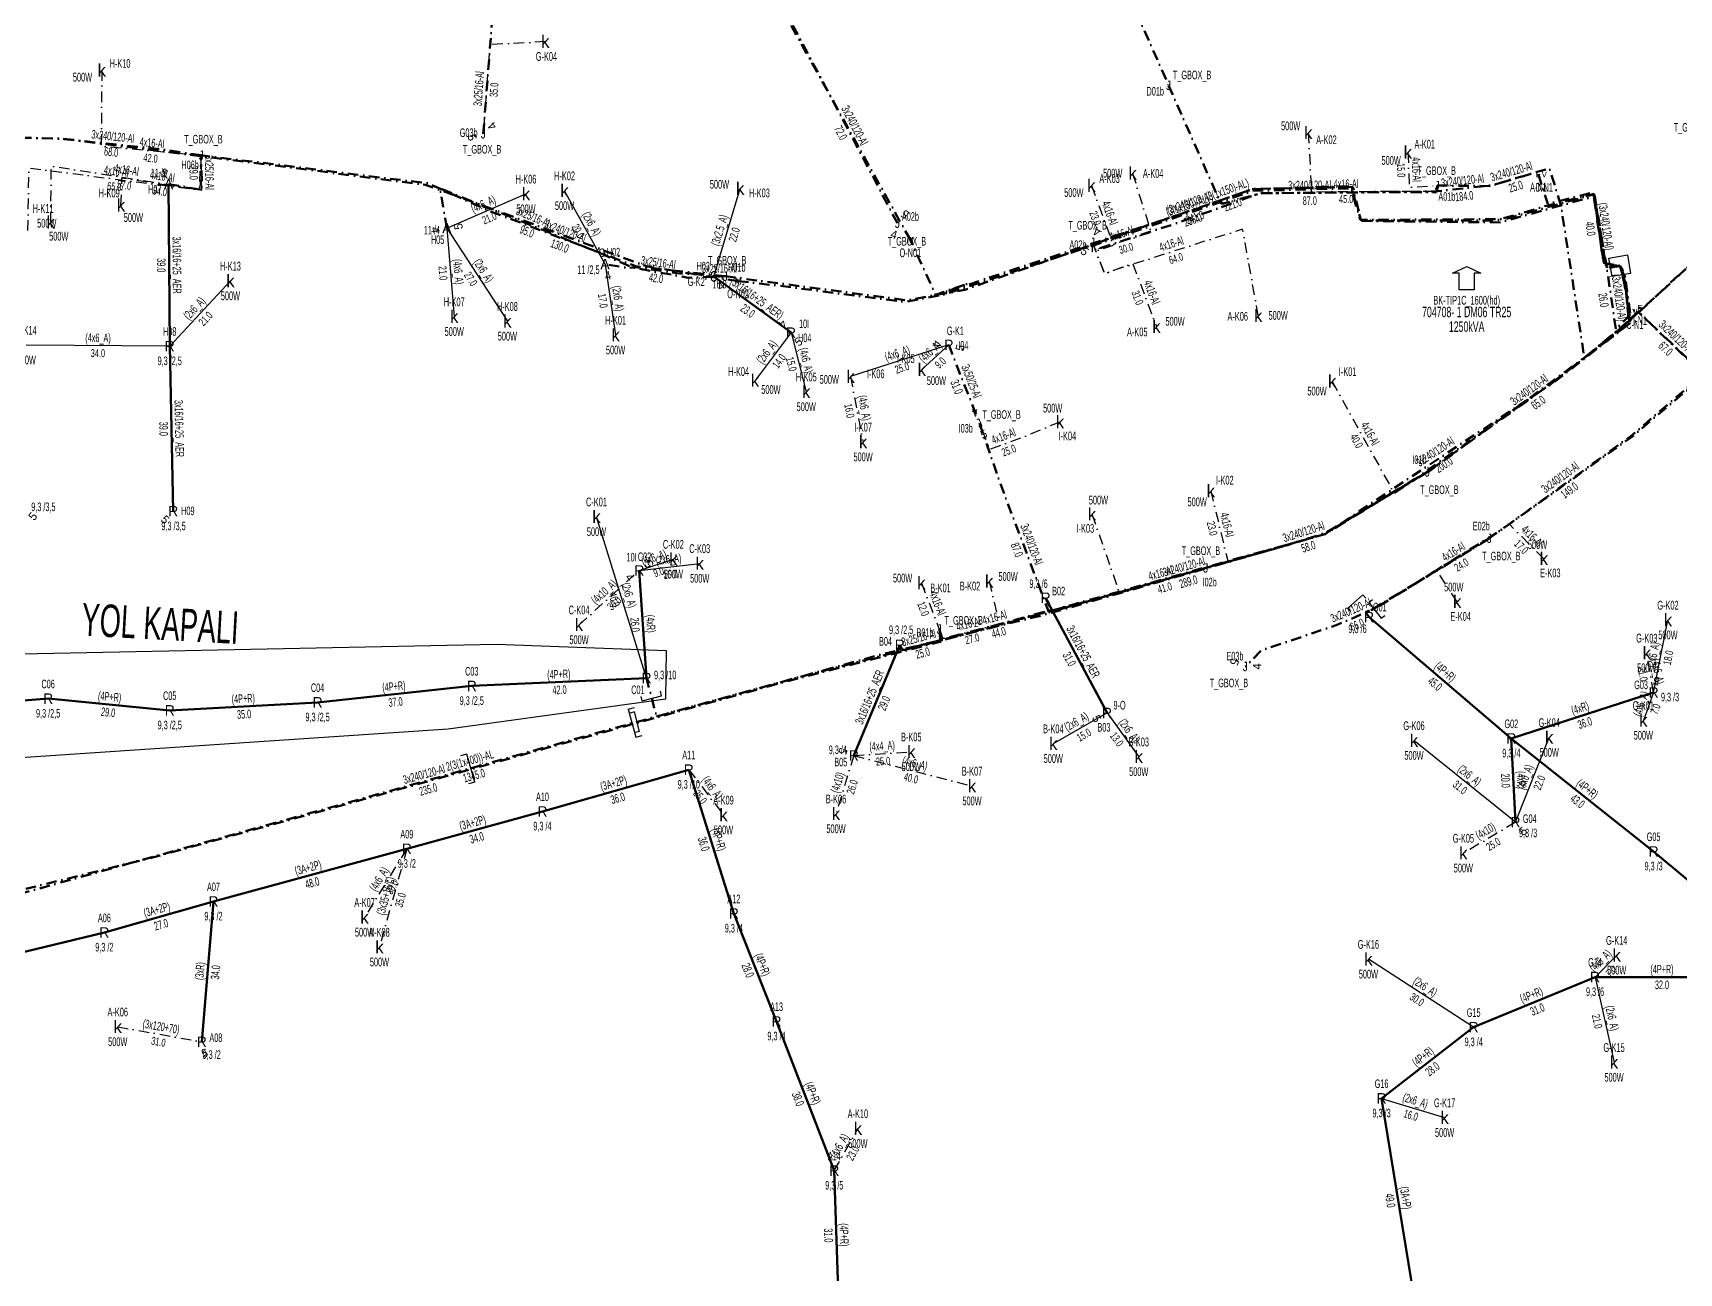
# Model space of a CAD drawing. Header units: millimetres. Extents: x 563565 to 566167, y 4094172 to 4096697.
# Drawn here: x 564904.7 to 565298.1, y 4095057.3 to 4095353.6 of the extents above; entities that cross this region are included whole.
import ezdxf
from ezdxf.enums import TextEntityAlignment as Align

# ---------------------------------------------------------------- set-up
doc = ezdxf.new("R2010")
doc.units = ezdxf.units.MM
doc.linetypes.add('DASHDOT', pattern=[5, 2.5, -1.25, 0, -1.25])
for name, color, linetype, lineweight in [('DIREK_AG_MEVCUT', 120, 'Continuous', 25), ('DIREK_BOX_YENI', 5, 'Continuous', 25), ('DIREK_OG_MEVCUT', 16, 'Continuous', 25), ('HAT_ABONE_HAVAI_MEVCUT', 56, 'Continuous', 30), ('HAT_ABONE_YERALTI_MEVCUT', 56, 'DASHDOT', 30), ('HAT_ABONE_YERALTI_YENI', 30, 'DASHDOT', 30), ('HAT_AG_HAVAI_MEVCUT', 126, 'Continuous', 50), ('HAT_AG_HAVAI_YENI', 3, 'Continuous', 50), ('HAT_AG_YERALTI_YENI', 3, 'DASHDOT', 50), ('HAT_BOX_YERALTI_MEVCUT', 192, 'DASHDOT', 50), ('HAT_BOX_YERALTI_YENI', 5, 'DASHDOT', 50), ('HAT_OG_YERALTI_MEVCUT', 48, 'DASHDOT', 70), ('HAT_OG_YERALTI_YENI', 1, 'DASHDOT', 70), ('KOFRE_ABONE_MEVCUT', 6, 'Continuous', 25), ('KULLANICI', 1, 'Continuous', 25), ('NODE_AG_YENI', 5, 'Continuous', 25), ('NODE_AYD_YENI', 5, 'Continuous', 25), ('NODE_OG_YENI', 5, 'Continuous', 25), ('TRAFO_MEVCUT', 5, 'Continuous', 30)]:
    doc.layers.add(name, color=color, linetype=linetype, lineweight=lineweight)
for name, color, linetype in [('GER_DUS_NOD_ISIM', 5, 'Continuous'), ('NIA_AG', 5, 'Continuous'), ('NIA_OG', 6, 'Continuous')]:
    doc.layers.add(name, color=color, linetype=linetype)
doc.styles.add('Direk', font='B_CAD')
doc.styles.get("Standard").update_dxf_attribs({"font": 'Arial'})

# ---------------------------------------------------------------- blocks, each defined once
blk = doc.blocks.new('AG_NIA', base_point=(-64.4296, 129.8924))
at = {"layer": 'NIA_AG'}
for p, q in [((-64.429604, 132.292432), (-65.529604, 132.292432)), ((-64.429604, 127.492432), (-64.429604, 132.292432)), ((-64.429604, 127.492432), (-65.529604, 127.492432))]:
    blk.add_line(p, q, dxfattribs=at)
blk = doc.blocks.new('OG_NIA', base_point=(-43.6726, 128.9236))
at = {"layer": 'NIA_OG'}
for p, q in [((-43.672618, 132.403582), (-45.232618, 132.403582)), ((-43.672618, 125.443582), (-43.672618, 132.403582)), ((-43.672618, 125.443582), (-45.232618, 125.443582))]:
    blk.add_line(p, q, dxfattribs=at)
blk = doc.blocks.new('MEV_BINA_KARE')
at = {"layer": 'TRAFO_MEVCUT', "linetype": 'Continuous'}
for p, q in [((-2.25, -2.25), (-2.25, 2.25)), ((-2.25, 2.25), (2.25, 2.25)), ((0, 1.8), (0, 2.7)), ((2.25, 2.25), (2.25, -2.25)), ((2.25, -2.25), (-2.25, -2.25))]:
    blk.add_line(p, q, dxfattribs=at)
blk = doc.blocks.new('MEV_BETKOSK')
at = {"layer": 'TRAFO_MEVCUT', "linetype": 'Continuous'}
for p, q in [((-3.4, 2), (0, 3.6)), ((-1.8, 2), (-3.4, 2)), ((-1.8, -2), (-1.8, 2)), ((0, 3.6), (3.4, 2)), ((3.4, 2), (1.8, 2)), ((1.8, 2), (1.8, -2)), ((1.8, -2), (-1.8, -2))]:
    blk.add_line(p, q, dxfattribs=at)

msp = doc.modelspace()

# ---------------------------------------------------------------- linework, layer by layer
at = {"layer": 'HAT_ABONE_HAVAI_MEVCUT'}
for p, q in [((565003.62, 4095306.92), (565022.54, 4095315.11)), ((565041.44, 4095298.35), (565031.76, 4095315.88)), ((565067.403, 4095295.426), (565073.74, 4095316.39)), ((565003.62, 4095306.92), (565018.1, 4095284.68)), ((565003.62, 4095306.92), (565005.4, 4095285.79)), ((565041.44, 4095298.35), (565043.96, 4095281.38)), ((564937.41, 4095278.74), (564951.92, 4095294.32)), ((565085.88, 4095281.97), (565077.28, 4095270.53)), ((565085.88, 4095281.97), (565089.52, 4095267.83)), ((564937.41, 4095278.74), (564903.13, 4095278.99)), ((565123.56, 4095279.06), (565100.11, 4095271.47)), ((565123.56, 4095279.06), (565117.12, 4095273.14)), ((565051.36, 4095199.44), (565039.39, 4095237.96)), ((565049.62, 4095225.15), (565057.76, 4095227.83)), ((565049.62, 4095225.15), (565064.06, 4095226.82)), ((565292, 4095196), (565295.43, 4095213.29)), ((565292, 4095196), (565289.55, 4095189.31)), ((565161.39, 4095191.09), (565148.55, 4095183.75)), ((565161.39, 4095191.09), (565168.97, 4095180.62)), ((565259, 4095165), (565234.74, 4095184.5)), ((565259, 4095165), (565267.05, 4095185.23)), ((565249, 4095116), (565223.85, 4095132.25)), ((565278, 4095128), (565283.18, 4095133.2)), ((565278, 4095128), (565282.55, 4095107.59)), ((565227, 4095099), (565242.06, 4095094.39))]:
    msp.add_line(p, q, dxfattribs=at)
at = {"layer": 'HAT_ABONE_YERALTI_MEVCUT', "flags": 128}
for points in [[(565100.11, 4095271.47), (565103.1, 4095255.83)], [(565035.22, 4095212.15), (565049.62, 4095225.15)], [(565292, 4095196), (565290.37, 4095205.43)], [(565100.89, 4095180.92), (565096.63, 4095166.98)], [(565100.89, 4095180.92), (565114.61, 4095181.81)], [(565100.89, 4095180.92), (565129.13, 4095173.63)], [(565061.44, 4095177.54), (565069.74, 4095166.7)], [(565259, 4095165), (565246.54, 4095157.59)], [(564994.07, 4095158.63), (564983.97, 4095142.26)], [(564994.07, 4095158.63), (564987.53, 4095135.14)], [(564924.99, 4095116.09), (564945.08, 4095112.52)], [(565096.22, 4095081.74), (565101.86, 4095091.78)]]:
    msp.add_lwpolyline(points, dxfattribs=at)
at = {"layer": 'HAT_ABONE_YERALTI_YENI', "flags": 128}
for points in [[(565027.17, 4095351.52), (565013.881802, 4095350.780865), (565012.33786, 4095329.494163)], [(564921.18, 4095344.67), (564921.069067, 4095326.572136), (564944.944, 4095324.348)], [(565209.48, 4095329.73), (565210.245109, 4095315.637197), (565226.781833, 4095315.754064), (565239.403502, 4095315.812498), (565240.269919, 4095317.117788)], [(564903.51, 4095306.39), (564903.747686, 4095321.3055), (564945.06152, 4095316.038864), (564944.944, 4095324.348)], [(564908.98, 4095308.33), (564909.131359, 4095321.773645), (564944.476338, 4095316.272937), (564944.944, 4095324.348)], [(564925.77, 4095312.41), (564925.984594, 4095318.964773), (564944.710411, 4095316.038864), (564944.944, 4095324.348)], [(565233.28, 4095325.06), (565233.646014, 4095316.694683), (565240.269919, 4095317.117788)], [(565157.66, 4095317.12), (565162.91476, 4095302.77789), (565157.947899, 4095301.258615), (565157.896945, 4095303.521513)], [(565167.5, 4095320.04), (565171.933488, 4095305.87274), (565158.867723, 4095301.846661), (565157.896945, 4095303.521513)], [(565197.53, 4095285.98), (565193.794337, 4095306.718608), (565160.82607, 4095296.159647), (565157.896945, 4095303.521513)], [(565157.896945, 4095303.521513), (565160.735436, 4095296.07143), (565167.522729, 4095298.498675), (565173.2, 4095283.41)], [(565215.19, 4095270.33), (565230.024888, 4095243.610574), (565237.953, 4095248.677)], [(565150.14, 4095260.61), (565141.208129, 4095256.972239), (565133.383863, 4095254.085616), (565130.899304, 4095260.324263)], [(565186.2, 4095244.13), (565190.326232, 4095227.118844), (565184.99, 4095225.742)], [(565157.79, 4095238.59), (565164.376953, 4095219.760698), (565184.99, 4095225.742)], [(565265.78, 4095227.94), (565257.52388, 4095236.177212), (565252.745607, 4095232.833398)], [(565245.063879, 4095217.666121), (565240.242126, 4095225.018137), (565250.018661, 4095231.042062), (565252.745607, 4095232.833398)], [(565117.03, 4095222.15), (565121.303089, 4095211.123396)], [(565133.24, 4095222.56), (565135.681914, 4095212.35568), (565121.757758, 4095208.800576), (565121.303089, 4095211.123396)]]:
    msp.add_lwpolyline(points, dxfattribs=at)
at = {"layer": 'HAT_AG_HAVAI_MEVCUT'}
for p, q in [((565085.88, 4095281.97), (565067.403, 4095295.426)), ((565051.36, 4095199.44), (565049.62, 4095225.15)), ((565224, 4095214), (565258, 4095185)), ((565009.59, 4095197.55), (565051.36, 4095199.44)), ((564880.58, 4095192.32), (564908.36, 4095194.52)), ((564908.36, 4095194.52), (564937.42, 4095191.72)), ((564972.75, 4095193.63), (565009.59, 4095197.55)), ((565292, 4095196), (565258, 4095185)), ((564937.42, 4095191.72), (564972.75, 4095193.63)), ((565259, 4095165), (565258, 4095185)), ((565258, 4095185), (565292, 4095158)), ((565026.48, 4095167.56), (565061.44, 4095177.54)), ((565061.44, 4095177.54), (565072.22, 4095143.17)), ((564994.07, 4095158.63), (565026.48, 4095167.56)), ((564947.87, 4095146.04), (564994.07, 4095158.63)), ((565292, 4095158), (565328, 4095128)), ((564921.8, 4095138.63), (564947.87, 4095146.04)), ((564947.87, 4095146.04), (564945.08, 4095112.52)), ((565072.22, 4095143.17), (565082.41, 4095117.39)), ((564882.81, 4095129.26), (564921.8, 4095138.63)), ((565249, 4095116), (565278, 4095128)), ((565278, 4095128), (565310, 4095128)), ((565082.41, 4095117.39), (565096.22, 4095081.74)), ((565227, 4095099), (565249, 4095116)), ((565234.83, 4095050.82), (565227, 4095099)), ((565096.22, 4095081.74), (565097.19, 4095050.9))]:
    msp.add_line(p, q, dxfattribs=at)
at = {"layer": 'HAT_AG_HAVAI_YENI'}
for p, q in [((564937.133, 4095317.442), (564937.41, 4095278.74)), ((564937.41, 4095278.74), (564938.25, 4095239.32)), ((565146.72, 4095218.62), (565161.39, 4095191.09)), ((565111.86, 4095207.37), (565100.89, 4095180.92))]:
    msp.add_line(p, q, dxfattribs=at)
at = {"layer": 'HAT_AG_YERALTI_YENI', "flags": 128}
for points in [[(565283.925678, 4095297.945836), (565284.973134, 4095295.631042), (565286.276654, 4095284.214005), (565267.184328, 4095269.525472), (565235.024236, 4095247.055892), (565213.496109, 4095233.823007), (565147.117974, 4095214.750886), (565121.047214, 4095208.331949), (565107.419318, 4095205.073104), (565053.729771, 4095190.271226), (565051.36, 4095199.44)], [(565224, 4095214), (565223.134538, 4095215.174652), (565226.856762, 4095216.921818), (565254.96335, 4095234.393481), (565286.56427, 4095257.25857), (565303.82591, 4095272.060796), (565288.385699, 4095286.888758), (565286.16522, 4095285.135749), (565285.405583, 4095292.206221), (565284.470644, 4095295.653807), (565283.925678, 4095297.945836)]]:
    msp.add_lwpolyline(points, dxfattribs=at)
at = {"layer": 'HAT_BOX_YERALTI_MEVCUT', "flags": 128}
for points in [[(565070.159624, 4095295.44407), (565113.690207, 4095289.693712), (565127.374458, 4095292.214495), (565167.166819, 4095306.258858), (565196.364454, 4095316.327987), (565220.131838, 4095316.778127), (565222.112453, 4095308.67561), (565255.332772, 4095308.315498), (565277.929792, 4095314.617456), (565280.900715, 4095297.062002), (565283.925678, 4095297.945836)], [(565264.481, 4095319.782), (565266.693588, 4095312.728162), (565277.550492, 4095315.528828), (565279.997802, 4095298.635383), (565283.925678, 4095297.945836)], [(565283.925678, 4095297.945836), (565280.829808, 4095297.330462), (565282.987358, 4095282.766997), (565287.796897, 4095287.756332), (565288.764413, 4095287.91477)]]:
    msp.add_lwpolyline(points, dxfattribs=at)
at = {"layer": 'HAT_BOX_YERALTI_YENI', "flags": 128}
for points in [[(565012.33786, 4095329.494163), (565018.193299, 4095404.137136)], [(565153.804631, 4095391.383754), (565176.109, 4095341.069)], [(565111.31415, 4095308.096801), (565087.562473, 4095353.140485), (565077.263274, 4095371.632229)], [(565306.932, 4095333.625), (565311.902307, 4095335.895108), (565327.556354, 4095344.594875), (565336.321403, 4095330.804533), (565327.269437, 4095322.574845), (565310.557412, 4095306.622458), (565297.711895, 4095295.47643), (565286.142032, 4095284.666204), (565285.207093, 4095294.015589), (565283.925678, 4095297.945836)], [(565176.109, 4095341.069), (565188.624657, 4095312.715514), (565198.383077, 4095315.286595), (565239.637237, 4095315.695631), (565253.446086, 4095317.221054), (565267.119561, 4095321.247133), (565269.854256, 4095312.435338), (565275.468987, 4095275.838054), (565286.407767, 4095284.953704), (565284.660601, 4095295.968448), (565283.925678, 4095297.945836)], [(564944.944, 4095324.348), (564935.15483, 4095325.801677), (564912.10767, 4095328.232432), (564877.378339, 4095329.525645)], [(564937.133, 4095317.442), (564945.10074, 4095316.082558), (564944.944, 4095324.348)], [(565070.159624, 4095295.44407), (565048.776097, 4095297.837116), (565013.803695, 4095311.064302), (564999.143427, 4095317.638392), (564944.944, 4095324.348)], [(565240.269919, 4095317.117788), (565252.800511, 4095317.010092), (565264.245209, 4095320.398552), (565264.481, 4095319.782)], [(565003.62, 4095306.92), (565001.985041, 4095316.437155), (565039.797387, 4095301.176677), (565047.830652, 4095297.575558), (565061.334847, 4095295.082476), (565070.159624, 4095295.44407)], [(565240.269919, 4095317.117788), (565240.095839, 4095315.52849), (565221.704358, 4095315.497676), (565197.928494, 4095315.277929), (565177.418281, 4095307.915289), (565158.36891, 4095301.721321), (565157.896945, 4095303.521513)], [(565070.159624, 4095295.44407), (565059.195187, 4095296.141312), (565048.604033, 4095297.622813), (565047.008224, 4095297.411258), (565041.44, 4095298.35)], [(565121.303089, 4095211.123396), (565122.13869, 4095208.616592), (565160.652312, 4095218.871699), (565213.409756, 4095233.828415), (565268.222452, 4095270.126034), (565286.7377, 4095284.509259), (565285.101558, 4095296.020689), (565283.925678, 4095297.945836)], [(565283.925678, 4095297.945836), (565285.336899, 4095293.873768), (565286.038103, 4095284.874985), (565288.200148, 4095287.03703), (565304.094102, 4095272.019581), (565326.15711, 4095290.383812)], [(565070.159624, 4095295.44407), (565067.403, 4095295.426)], [(565326.15711, 4095290.383812), (565286.937405, 4095257.172233), (565252.745607, 4095232.833398)], [(565288.764413, 4095287.91477), (565289.192158, 4095287.55274), (565281.984365, 4095281.329037), (565275.370874, 4095275.939457), (565267.166789, 4095269.558502), (565259.527016, 4095264.021676), (565237.953, 4095248.677)], [(565123.56, 4095279.06), (565130.899304, 4095260.324263)], [(565130.899304, 4095260.324263), (565135.730817, 4095246.368386), (565147.505199, 4095215.147284), (565184.99, 4095225.742)], [(565237.953, 4095248.677), (565213.850361, 4095234.218309), (565203.989044, 4095231.035016), (565184.99, 4095225.742)], [(565252.745607, 4095232.833398), (565224.654909, 4095215.725939), (565216.162161, 4095212.072082), (565198.287891, 4095206.048157), (565194.437, 4095202.197)], [(565121.303089, 4095211.123396), (565121.92259, 4095208.590222), (565148.092102, 4095215.70043), (565146.72, 4095218.62)], [(564898.059177, 4095147.822691), (564932.316007, 4095156.298508), (564969.802599, 4095166.568807), (565027.5534, 4095182.736635), (565082.657732, 4095198.055667), (565121.758871, 4095208.16081), (565121.303089, 4095211.123396)], [(565111.86, 4095207.37), (565112.1577, 4095205.991153), (565121.552034, 4095208.508295), (565121.303089, 4095211.123396)]]:
    msp.add_lwpolyline(points, dxfattribs=at)
at = {"layer": 'HAT_OG_YERALTI_MEVCUT', "flags": 128}
for points in [[(565073.218533, 4095294.306108), (565082.338309, 4095293.252372), (565113.175105, 4095289.332355), (565122.116773, 4095290.989498), (565166.320136, 4095305.554974), (565196.187935, 4095315.836449), (565219.698653, 4095316.457878), (565221.89936, 4095308.898904), (565256.547537, 4095309.107081), (565277.672955, 4095315.021221), (565280.157364, 4095298.216958), (565283.925678, 4095297.945836)], [(565283.925678, 4095297.945836), (565280.610096, 4095297.809115), (565277.814594, 4095315.120061), (565265.998579, 4095312.166057), (565254.501916, 4095308.812864), (565222.087713, 4095308.733026), (565219.692575, 4095316.956333), (565195.940726, 4095316.244546), (565185.561794, 4095312.492163), (565120.302594, 4095290.804893), (565128.200772, 4095293.71457), (565120.441684, 4095291.047384), (565114.397546, 4095304.113626)]]:
    msp.add_lwpolyline(points, dxfattribs=at)
at = {"layer": 'HAT_OG_YERALTI_YENI', "flags": 128}
for points in [[(564369.839, 4095131.222), (564370.352011, 4095124.033855), (564400.049101, 4095124.329758), (564451.66535, 4095124.997076), (564482.798385, 4095125.103101), (564490.045577, 4095125.394536), (564510.871043, 4095125.633909), (564544.630964, 4095126.299198), (564584.798656, 4095126.485573), (564660.760716, 4095127.198663), (564749.368378, 4095127.653647), (564815.02872, 4095128.793422), (564843.287235, 4095132.515646), (564849.643321, 4095133.57343), (564898.867831, 4095147.094978), (564979.349368, 4095169.495582), (565039.890069, 4095186.433674), (565086.670492, 4095199.341861), (565133.616697, 4095211.489828), (565191.086948, 4095227.610423), (565213.370251, 4095233.793183), (565232.533849, 4095245.535031), (565238.78625, 4095249.099484), (565275.406618, 4095275.967419), (565283.3556, 4095282.361384), (565295.94131, 4095293.688523), (565311.175159, 4095307.930282), (565336.38078, 4095330.930783), (565327.287482, 4095344.674626), (565368.801404, 4095367.102181), (565377.249568, 4095372.389952), (565368.863501, 4095431.080584), (565357.257281, 4095498.341869), (565353.5655, 4095516.676761), (565386.74106, 4095521.326955), (565450.956213, 4095530.902634), (565449.767, 4095536.37)], [(565114.397546, 4095304.113626), (565046.992565, 4095425.327071), (565045.420421, 4095426.686763), (565062.315285, 4095439.330644), (565053.278, 4095449.807)], [(565073.218533, 4095294.306108), (565051.496607, 4095297.764973), (565013.477104, 4095311.892439), (564998.471519, 4095317.322752), (564911.981652, 4095328.32417), (564846.729548, 4095329.72467), (564784.628753, 4095330.422645), (564785.788128, 4095322.286038), (564771.946223, 4095318.831989), (564783.052973, 4095275.013577), (564653.879947, 4095324.461437), (564582.207912, 4095351.314124), (564582.767823, 4095285.26421), (564575.904, 4095285.516)]]:
    msp.add_lwpolyline(points, dxfattribs=at)
at = {"layer": 'KULLANICI', "color": 2, "flags": 128}
msp.add_lwpolyline([(564830.829817, 4095198.542832), (564835.169018, 4095175.978985), (565003.950815, 4095187.313824), (565055.993152, 4095194.447557), (565056.091905, 4095205.90289), (565015.504473, 4095207.482936), (564854.821781, 4095204.224408), (564830.430844, 4095197.145476)], dxfattribs=at)

# ---------------------------------------------------------------- block references
at = {"layer": 'NIA_AG'}
for p, rotation in [((565220.699523, 4095217.755909), 131.307149), ((565225.423029, 4095215.620375), 217.521904), ((565052.640132, 4095194.606651), 284.834408), ((565049.106116, 4095189.022274), 14.381425)]:
    msp.add_blockref('AG_NIA', p, dxfattribs=dict(at, rotation=rotation))
at = {"layer": 'NIA_OG'}
for p, rotation in [((565047.898135, 4095188.643351), 195.425853), ((565009.369431, 4095177.894602), 15.63057)]:
    msp.add_blockref('OG_NIA', p, dxfattribs=dict(at, rotation=rotation))
at = {"layer": 'TRAFO_MEVCUT'}
msp.add_blockref('MEV_BETKOSK', (565247.332787, 4095294.164556), dxfattribs=at)
at = {"layer": 'TRAFO_MEVCUT', "rotation": 99.38886500000004}
msp.add_blockref('MEV_BINA_KARE', (565283.925678, 4095297.945836), dxfattribs=at)

# ---------------------------------------------------------------- texts
at = {"layer": 'DIREK_AG_MEVCUT', "linetype": 'ByBlock', "width": 0.53}
for s, p in [('10I', (565089.000639, 4095284.08966)), ('H08', (564937.41, 4095282.24)), ('H04', (565089.15429, 4095280.733462)), ('G-K1', (565125.145934, 4095282.409523)), ('I04', (565127.057926, 4095278.939531)), ('9,3 /2,5', (564937.41, 4095275.24)), ('9,3 /3,5', (564907.222865, 4095240.350623)), ('H09', (564941.749206, 4095239.394565)), ('9,3 /3,5', (564938.325126, 4095235.79446)), ('10I', (565047.779027, 4095228.31956)), ('C02', (565050.863651, 4095228.421595)), ('9,3 /6', (565145.031994, 4095221.989112)), ('B02', (565149.829264, 4095220.227008)), ('G01', (565226.561406, 4095216.385204)), ('9,3 /2,5', (565112.18551, 4095210.966739)), ('9,3 /6', (565221.24835, 4095211.207471)), ('B04', (565108.46174, 4095208.207751)), ('C06', (564908.36, 4095198.02)), ('C03', (565009.59, 4095201.05)), ('9,3 /10', (565055.806114, 4095200.172309)), ('G03', (565289.004095, 4095197.809573)), ('C05', (564937.42, 4095195.22)), ('C04', (564972.75, 4095197.13)), ('9,3 /2,5', (565009.59, 4095194.05)), ('C01', (565049.280142, 4095196.625006)), ('9,3 /3', (565295.925609, 4095194.898988)), ('9,3 /2,5', (564908.36, 4095191.02)), ('9,3 /2,5', (564972.75, 4095190.13)), ('9-O', (565164.383311, 4095192.958812)), ('9,3 /2,5', (564937.42, 4095188.22)), ('B03', (565160.652096, 4095187.66867)), ('G02', (565258, 4095188.5)), ('9,3 /4', (565097.067179, 4095182.293244)), ('A11', (565061.44, 4095181.04)), ('B05', (565097.761112, 4095179.351542)), ('9,3 /4', (565258, 4095181.5)), ('9,3 /10', (565061.44, 4095174.04)), ('A10', (565026.48, 4095171.06)), ('A09', (564994.07, 4095162.13)), ('9,3 /4', (565026.48, 4095164.06)), ('9,3 /3', (565262.00901, 4095162.431937)), ('G04', (565262.397347, 4095165.841446)), ('G05', (565292, 4095161.5)), ('9,3 /2', (564994.07, 4095155.13)), ('9,3 /3', (565292, 4095154.5)), ('A07', (564947.87, 4095149.54)), ('A12', (565072.22, 4095146.67)), ('9,3 /2', (564947.87, 4095142.54)), ('A06', (564921.8, 4095142.13)), ('9,3 /4', (565072.22, 4095139.67)), ('9,3 /2', (564921.8, 4095135.13)), ('G14', (565278, 4095131.5)), ('9,3 /6', (565278, 4095124.5)), ('A13', (565082.41, 4095120.89)), ('G15', (565249, 4095119.5)), ('A08', (564948.437384, 4095113.508924)), ('9,3 /4', (565082.41, 4095113.89)), ('9,3 /4', (565249, 4095112.5)), ('9,3 /2', (564947.435581, 4095109.459322)), ('G16', (565227, 4095102.5)), ('9,3 /3', (565227, 4095095.5)), ('A14', (565096.22, 4095085.24)), ('9,3 /5', (565096.22, 4095078.24))]:
    msp.add_text(s, height=2.05, dxfattribs=at).set_placement(p, align=Align.MIDDLE_CENTER)
at = {"layer": 'DIREK_AG_MEVCUT', "color": 32, "style": 'Direk'}
for s, rotation, p in [('4', 224.060821, (565083.93282, 4095283.982086)), ('5', 39.123348, (565087.646778, 4095279.79779)), ('4', 266.299219, (565120.765839, 4095279.240729)), ('5', 75.481291, (565126.270584, 4095278.358051)), ('5', 411.076293, (564904.698353, 4095238.090802)), ('5', 316.220731, (564936.31273, 4095237.29837)), ('5', 123.130713, (565051.964792, 4095226.680343)), ('4', 306.112149, (565047.357978, 4095223.499771)), ('5', 526.556073, (565292.650982, 4095198.723274)), ('5', 298.903226, (565158.938776, 4095189.736671)), ('5', 248.857292, (565098.278482, 4095181.929938)), ('5', 400.130362, (565260.804681, 4095162.859176)), ('5', 373.753282, (564945.745676, 4095109.80028))]:
    msp.add_text(s, height=2, rotation=rotation, dxfattribs=at).set_placement(p, align=Align.MIDDLE_CENTER)
at = {"layer": 'DIREK_AG_MEVCUT', "linetype": 'ByBlock', "style": 'Direk'}
for s, p in [('R', (565085.88, 4095281.97)), ('R', (564937.41, 4095278.74)), ('P', (565123.56, 4095279.06)), ('R', (564938.25, 4095239.32)), ('R', (565049.62, 4095225.15)), ('R', (565146.72, 4095218.62)), ('R', (565224, 4095214)), ('R', (565111.86, 4095207.37)), ('R', (565009.59, 4095197.55)), ('R', (565051.36, 4095199.44)), ('R', (564908.36, 4095194.52)), ('R', (564972.75, 4095193.63)), ('R', (565292, 4095196)), ('R', (564937.42, 4095191.72)), ('R', (565161.39, 4095191.09)), ('R', (565258, 4095185)), ('R', (565061.44, 4095177.54)), ('R', (565100.89, 4095180.92)), ('R', (565026.48, 4095167.56)), ('R', (565259, 4095165)), ('R', (564994.07, 4095158.63)), ('R', (565292, 4095158)), ('R', (564947.87, 4095146.04)), ('R', (565072.22, 4095143.17)), ('R', (564921.8, 4095138.63)), ('R', (565278, 4095128)), ('R', (565082.41, 4095117.39)), ('R', (565249, 4095116)), ('R', (564945.08, 4095112.52)), ('R', (565227, 4095099)), ('R', (565096.22, 4095081.74))]:
    msp.add_text(s, height=2.5, dxfattribs=at).set_placement(p, align=Align.MIDDLE_CENTER)
at = {"layer": 'DIREK_BOX_YENI', "width": 0.53}
for s, p in [('T_GBOX_B', (565181.72055, 4095343.551301)), ('D01b', (565172.908183, 4095339.653101)), ('T_GBOX_B', (564945.468529, 4095328.201256)), ('G03b', (565008.847406, 4095329.752488)), ('T_GBOX_B', (565301.396318, 4095331.036304)), ('T_GBOX_B', (565012.05807, 4095325.787735)), ('H06b', (564942.289798, 4095322.066506)), ('T_GBOX_B', (565240.171147, 4095320.695963)), ('A01b', (565242.594957, 4095314.501646)), ('A02b', (565114.410103, 4095309.729307)), ('T_GBOX_B', (565156.739314, 4095307.641663)), ('T_GBOX_B', (565113.573756, 4095303.811589)), ('A02b', (565154.435316, 4095303.004676)), ('T_GBOX_B', (565070.625725, 4095299.264796)), ('H01b', (565072.926672, 4095297.587302)), ('T_GBOX_B', (565136.181234, 4095262.410555)), ('I03b', (565127.615502, 4095259.113213)), ('I01b', (565236.037006, 4095251.605988)), ('T_GBOX_B', (565240.81166, 4095244.439106)), ('E02b', (565250.819275, 4095235.755597)), ('T_GBOX_B', (565183.833959, 4095229.861655)), ('T_GBOX_B', (565255.61799, 4095228.597689)), ('I02b', (565185.914999, 4095222.366444)), ('T_GBOX_B', (565127.147426, 4095213.228499)), ('B01b', (565117.897107, 4095210.317612)), ('E03b', (565191.962041, 4095204.671788)), ('T_GBOX_B', (565190.52108, 4095198.28081))]:
    msp.add_text(s, height=2.05, dxfattribs=at).set_placement(p, align=Align.MIDDLE_CENTER)
at = {"layer": 'DIREK_BOX_YENI', "style": 'Direk', "width": 0.8}
for p in [(565176.109, 4095341.069), (565012.33786, 4095329.494163), (564944.944, 4095324.348), (565240.269919, 4095317.117788), (565111.31415, 4095308.096801), (565157.896945, 4095303.521513), (565070.159624, 4095295.44407), (565237.953, 4095248.677), (565252.745607, 4095232.833398), (565184.99, 4095225.742), (565121.303089, 4095211.123396), (565194.437, 4095202.197)]:
    msp.add_text('J', height=2.25, dxfattribs=at).set_placement(p, align=Align.MIDDLE_CENTER)
at = {"layer": 'DIREK_BOX_YENI', "color": 32, "style": 'Direk'}
for s, rotation, p in [('4', 490.598812, (565014.463857, 4095331.316287)), ('5', 288.140936, (565009.677038, 4095328.622368)), ('5', 140.302825, (565113.102594, 4095310.251208)), ('4', 342.802824, (565110.486299, 4095305.421981)), ('4', 517.895561, (565158.950574, 4095306.115712)), ('5', 318.996501, (565156.059851, 4095301.408439)), ('4', 201.4725, (565129.874351, 4095262.929925)), ('5', 21.4725, (565131.924257, 4095257.718602)), ('5', 247.501981, (565191.8501, 4095203.268424)), ('4', 450.00198, (565197.237, 4095202.197097))]:
    msp.add_text(s, height=2, rotation=rotation, dxfattribs=at).set_placement(p, align=Align.MIDDLE_CENTER)
at = {"layer": 'DIREK_BOX_YENI', "style": 'Direk', "width": 0.8}
msp.add_text('J', height=2.25, rotation=24.009389, dxfattribs=at).set_placement((565130.899304, 4095260.324263), align=Align.MIDDLE_CENTER)
at = {"layer": 'DIREK_OG_MEVCUT', "width": 0.53}
for s, p in [('11 /2', (564934.830558, 4095320.150826)), ('H07', (564933.852235, 4095316.222746)), ('H03', (565064.890847, 4095297.863025)), ("G-K2''", (565063.557314, 4095294.134893))]:
    msp.add_text(s, height=2.05, dxfattribs=at).set_placement(p, align=Align.MIDDLE_CENTER)
at = {"layer": 'DIREK_OG_MEVCUT', "color": 32, "style": 'Direk'}
for s, rotation, p in [('4', 555.340664, (564936.392239, 4095320.142236)), ('4', 278.514616, (565000.850861, 4095306.505427)), ('5', 98.514616, (565006.389139, 4095307.334573)), ('5', 193.561739, (565040.78342, 4095301.07193)), ('4', 373.561739, (565042.09658, 4095295.62807)), ('4', 396.247072, (565069.058552, 4095293.16787))]:
    msp.add_text(s, height=2, rotation=rotation, dxfattribs=at).set_placement(p, align=Align.MIDDLE_CENTER)
at = {"layer": 'DIREK_OG_MEVCUT', "style": 'Direk'}
for s, p in [('A', (564937.133, 4095317.442)), ('6', (565067.403, 4095295.426))]:
    msp.add_text(s, height=2.5, dxfattribs=at).set_placement(p, align=Align.MIDDLE_CENTER)
at = {"layer": 'DIREK_OG_MEVCUT', "linetype": 'ByBlock', "width": 0.53}
for s, p in [('11 /4', (565000.061209, 4095306.465277)), ('H05', (565001.419676, 4095304.198131)), ('H02', (565043.46405, 4095301.205384)), ('11 /2,5', (565037.471263, 4095297.008438))]:
    msp.add_text(s, height=2.05, dxfattribs=at).set_placement(p, align=Align.MIDDLE_CENTER)
at = {"layer": 'DIREK_OG_MEVCUT', "linetype": 'ByBlock', "style": 'Direk'}
for p in [(565003.62, 4095306.92), (565041.44, 4095298.35)]:
    msp.add_text('A', height=2.5, dxfattribs=at).set_placement(p, align=Align.MIDDLE_CENTER)
at = {"layer": 'GER_DUS_NOD_ISIM', "width": 0.6}
for s, p in [('A-N1', (565264.481, 4095317.782)), ('D-N1', (565265.874, 4095317.75)), ('C-N1', (565287.527244, 4095284.975425)), ('I-N1', (565288.764413, 4095285.91477))]:
    msp.add_text(s, height=2.1, dxfattribs=at).set_placement(p, align=Align.TOP_CENTER)
at = {"layer": 'HAT_ABONE_HAVAI_MEVCUT', "lineweight": 30, "width": 0.53}
for s, rotation, p in [('(4x6_A)', 23.406593, (565012.742335, 4095311.795053, 282511.27)), ('(2x6_A)', 298.907315, (565037.344092, 4095307.525885, 282515.88)), ('(3x2.5_A)', 433.180172, (565069.757721, 4095306.154021)), ('(4x6_A)', 274.815251, (565005.357, 4095296.426352, 282502.7)), ('(2x6_A)', 303.067312, (565011.572326, 4095296.26378, 282509.05)), ('(2x6_A)', 47.036579, (564944.042979, 4095287.109302, 282475.96)), ('(2x6_A)', 278.446546, (565043.54078, 4095289.989854, 282521.98)), ('(4x6_A)', 359.582156, (564920.276199, 4095279.714977, 282451.565)), ('(2x6_A)', 413.066049, (565080.900571, 4095276.76076, 282538.64)), ('(4x6_A)', 284.435975, (565088.523163, 4095275.111903, 282544.76)), ('(4x6_A)', 377.935075, (565111.573252, 4095276.073695, 282550.055)), ('(4x6_A)', 402.590919, (565119.764755, 4095276.725774, 282558.56)), ('(4x6_A)', 18.223526, (565053.424184, 4095227.297367, 282528.88)), ('(2x6_A)', 6.597005, (565056.742348, 4095226.829372, 282532.03)), ('(2x6_A)', 287.26251, (565046.186712, 4095218.952238, 282519.695)), ('(2x6_A)', 78.779313, (565292.881248, 4095204.8104, 282647.715)), ('(4x6_A)', 429.886348, (565289.97684, 4095192.947301, 282644.775)), ('(2x6_A)', 389.754491, (565154.548158, 4095188.157936, 282574.275)), ('(2x6_A)', 305.903533, (565165.868505, 4095186.353459, 282584.485)), ('(2x6_A)', 321.207949, (565247.402521, 4095175.412511, 282617.37)), ('(4x6_A)', 68.30121, (565262.235231, 4095175.429268, 282633.525)), ('(4x6_A)', 45.110396, (565279.987802, 4095131.199882, 282641.59)), ('(2x6_A)', 327.132557, (565236.886293, 4095124.838939, 282611.925)), ('(2x6_A)', 282.567443, (565281.104634, 4095117.97995, 282641.275)), ('(2x6_A)', 342.980184, (565234.778797, 4095097.507773, 282621.03))]:
    msp.add_text(s, height=2.05, rotation=rotation, dxfattribs=at).set_placement(p, align=Align.CENTER)
for s, rotation, p in [('21.0', 23.406593, (565013.417665, 4095310.234947, 282511.27)), ('20.0', 298.907315, (565035.855908, 4095306.704115, 282515.88)), ('22.0', 433.180172, (565071.384994, 4095305.662104)), ('21.0', 274.815251, (565003.663, 4095296.283648, 282502.7)), ('27.0', 303.067312, (565010.147674, 4095295.33622, 282509.05)), ('17.0', 278.446546, (565041.85922, 4095289.740146, 282521.98)), ('21.0', 47.036579, (564945.287021, 4095285.950698, 282475.96)), ('34.0', 359.582156, (564920.263801, 4095278.015023, 282451.565)), ('14.0', 413.066049, (565082.259429, 4095275.73924, 282538.64)), ('15.0', 284.435975, (565086.876837, 4095274.688097, 282544.76)), ('25.0', 377.935075, (565112.096748, 4095274.456305, 282550.055)), ('9.0', 402.590919, (565120.915245, 4095275.474226, 282558.56)), ('9.0', 18.223526, (565053.955816, 4095225.682633, 282528.88)), ('15.0', 6.597005, (565056.937652, 4095225.140628, 282532.03)), ('40.0', 287.26251, (565044.563288, 4095218.447762, 282519.695)), ('18.0', 78.779313, (565294.548752, 4095204.4796, 282647.715)), ('7.0', 429.886348, (565291.57316, 4095192.362699, 282644.775)), ('15.0', 389.754491, (565155.391842, 4095186.682064, 282574.275)), ('13.0', 305.903533, (565164.491495, 4095185.356541, 282584.485)), ('31.0', 321.207949, (565246.337479, 4095174.087489, 282617.37)), ('22.0', 68.30121, (565263.814769, 4095174.800732, 282633.525)), ('7.0', 45.110396, (565281.192198, 4095130.000118, 282641.59)), ('30.0', 327.132557, (565235.963707, 4095123.411061, 282611.925)), ('21.0', 282.567443, (565279.445366, 4095117.61005, 282641.275)), ('16.0', 342.980184, (565234.281203, 4095095.882227, 282621.03))]:
    msp.add_text(s, height=1.9, rotation=rotation, dxfattribs=at).set_placement(p, align=Align.TOP_CENTER)
at = {"layer": 'HAT_ABONE_YERALTI_MEVCUT', "lineweight": 30, "width": 0.53}
for s, rotation, p in [('(4x6_A)', 280.823011, (565102.43988, 4095263.809609)), ('(4x10_A)', 42.075022, (565041.850412, 4095219.280928)), ('(4x6_A)', 279.806821, (565292.022579, 4095200.859778)), ('(4x4_A)', 3.711509, (565107.694977, 4095182.213217)), ('(4x6_A)', 345.525411, (565115.222458, 4095178.09802)), ('(4x6_A)', 307.440654, (565066.264886, 4095172.636748)), ('(4x10)', 433.007088, (565097.94711, 4095174.198415)), ('(4x10)', 390.740078, (565252.335527, 4095162.025571)), ('(4x6_A)', 418.326149, (564988.296607, 4095150.891321)), ('(3x35+16/L)', 434.441928, (564989.981145, 4095147.112983)), ('(3x120+70)', 349.923703, (564935.183716, 4095115.141889)), ('(4x6_A)', 60.67477, (565098.298924, 4095087.176301))]:
    msp.add_text(s, height=2.05, rotation=rotation, dxfattribs=at).set_placement(p, align=Align.CENTER)
for s, rotation, p in [('16.0', 280.823011, (565100.77012, 4095263.490391)), ('30.0', 42.075022, (565042.989588, 4095218.019072)), ('21.0', 279.806821, (565290.347421, 4095200.570222)), ('25.0', 3.711509, (565107.805023, 4095180.516783)), ('26.0', 433.007088, (565099.57289, 4095173.701585)), ('40.0', 345.525411, (565114.797542, 4095176.45198)), ('25.0', 307.440654, (565064.915114, 4095171.603252)), ('25.0', 390.740078, (565253.204473, 4095160.564429)), ('30.0', 418.326149, (564989.743393, 4095149.998679)), ('35.0', 434.441928, (564991.618855, 4095146.657017)), ('31.0', 349.923703, (564934.886284, 4095113.468111)), ('23.0', 60.67477, (565099.781076, 4095086.343699))]:
    msp.add_text(s, height=1.9, rotation=rotation, dxfattribs=at).set_placement(p, align=Align.TOP_CENTER)
at = {"layer": 'HAT_ABONE_YERALTI_YENI', "lineweight": 30, "width": 0.53}
for s, rotation, p in [('3x25/16-Al', 445.851553, (565012.262058, 4095340.199003)), ('4x16-Al', 354.678979, (564933.085601, 4095326.306628)), ('4x16-Al', 352.735189, (564924.51209, 4095319.515359)), ('4x16-Al', 351.154069, (564926.93456, 4095319.863181)), ('4x16-Al', 351.119341, (564935.478723, 4095318.341629)), ('4x16-Al', 272.505309, (565234.312195, 4095320.914497)), ('4x16-Al', 0.40491, (565218.507464, 4095316.54561)), ('4x16-Al', 290.122167, (565161.085497, 4095310.241364)), ('4x16-Al', 377.126134, (565165.150301, 4095304.672011)), ('4x16-Al', 377.759041, (565177.050941, 4095302.248623)), ('4x16-Al', 290.619331, (565171.156914, 4095291.253671)), ('4x16-Al', 380.250634, (565137.001787, 4095256.326387)), ('4x16-Al', 299.039465, (565223.350587, 4095257.382887)), ('4x16-Al', 283.634359, (565189.089163, 4095235.824788)), ('4x16-Al', 315.065687, (565262.252291, 4095232.660335)), ('4x16-Al', 31.639782, (565244.684503, 4095228.753758)), ('4x16-Al', 16.181179, (565174.446602, 4095223.567677)), ('4x16-Al', 291.182614, (565119.959113, 4095216.943839)), ('4x16-Al', 374.32272, (565128.50956, 4095211.401708))]:
    msp.add_text(s, height=2.05, rotation=rotation, dxfattribs=at).set_placement(p, align=Align.CENTER)
for s, rotation, p in [('35.0', 445.851553, (565013.957604, 4095340.076024)), ('42.0', 354.678979, (564932.92795, 4095324.613954)), ('15.0', 272.505309, (565232.61382, 4095320.840187)), ('65.0', 352.735189, (564924.297116, 4095317.829006)), ('57.0', 351.154069, (564926.673137, 4095318.183402)), ('34.0', 351.119341, (564935.216282, 4095316.662008)), ('45.0', 0.40491, (565218.519478, 4095314.845652)), ('23.0', 290.122167, (565159.489263, 4095309.656525)), ('30.0', 377.126134, (565165.65091, 4095303.047391)), ('64.0', 377.759041, (565177.569466, 4095300.629632)), ('31.0', 290.619331, (565169.565815, 4095290.655003)), ('25.0', 380.250634, (565137.590204, 4095254.731468)), ('40.0', 299.039465, (565221.864301, 4095256.557687)), ('23.0', 283.634359, (565187.437069, 4095235.424056)), ('17.0', 315.065687, (565261.051589, 4095231.456876)), ('24.0', 31.639782, (565245.576284, 4095227.306441)), ('41.0', 16.181179, (565174.920351, 4095221.935022)), ('12.0', 291.182614, (565118.373976, 4095216.329558)), ('27.0', 374.32272, (565128.930112, 4095209.754548))]:
    msp.add_text(s, height=1.9, rotation=rotation, dxfattribs=at).set_placement(p, align=Align.TOP_CENTER)
at = {"layer": 'HAT_AG_HAVAI_MEVCUT', "lineweight": 30, "width": 0.53}
for s, rotation, p in [('(3x16/16+25_AER)', 323.935935, (565077.141744, 4095289.385168)), ('(4xR)', 273.871757, (565051.33806, 4095212.352395, 282524.81)), ('(4P+R)', 319.537773, (565241.551605, 4095200.146709, 282629)), ('(4P+R)', 6.073765, (564991.080063, 4095196.435229, 282504.795)), ('(4P+R)', 2.59074, (565030.436579, 4095199.344131, 282525.68)), ('(4P+R)', 354.496405, (564922.971522, 4095193.966082, 282468.71)), ('(4P+R)', 3.094495, (564955.039115, 4095193.523761, 282486.375)), ('(4xR)', 377.92792, (565274.738353, 4095191.308728, 282629)), ('(3A+2P)', 15.932408, (565043.726672, 4095173.367348, 282530.72)), ('(4xR)', 272.862405, (565259.348939, 4095175.042447, 282629)), ('(4P+R)', 321.546291, (565275.5286, 4095172.165644, 282646)), ('(3A+2P)', 15.404599, (565010.049212, 4095163.914463, 282513.24)), ('(4P+R)', 287.413805, (565067.641043, 4095160.60938, 282536.11)), ('(3A+2P)', 15.243575, (564970.746515, 4095153.155094, 282497.035)), ('(3A+2P)', 15.866992, (564934.602606, 4095143.152614, 282473.935)), ('(4P+R)', 291.567284, (565078.105489, 4095130.592455, 282541.205)), ('(3xR)', 445.242017, (564945.627929, 4095129.350505, 282472.54)), ('(4P+R)', 22.479434, (565263.175001, 4095122.785414, 282639)), ('(4P+R)', 37.69424, (565237.48027, 4095108.172592, 282624.5)), ('(4P+R)', 291.175236, (565090.107608, 4095099.872038, 282548.11)), ('(3A+P)', 279.230755, (565231.753993, 4095075.046349, 282613.5)), ('(4P+R)', 271.801511, (565097.55458, 4095066.346722, 282548.595))]:
    msp.add_text(s, height=2.05, rotation=rotation, dxfattribs=at).set_placement(p, align=Align.CENTER)
for s, rotation, p in [('23.0', 323.935935, (565076.140972, 4095288.010957)), ('26.0', 273.871757, (565049.64194, 4095212.237605, 282524.81)), ('45.0', 319.537773, (565240.448395, 4095198.853291, 282629)), ('37.0', 6.073765, (564991.259937, 4095194.744771, 282504.795)), ('42.0', 2.59074, (565030.513421, 4095197.645869, 282525.68)), ('29.0', 354.496405, (564922.808478, 4095192.273918, 282468.71)), ('35.0', 3.094495, (564955.130885, 4095191.826239, 282486.375)), ('36.0', 377.92792, (565275.261647, 4095189.691272, 282629)), ('20.0', 272.862405, (565257.651061, 4095174.957553, 282629)), ('36.0', 15.932408, (565044.193328, 4095171.732652, 282530.72)), ('43.0', 321.546291, (565274.4714, 4095170.834356, 282646)), ('34.0', 15.404599, (565010.500788, 4095162.275537, 282513.24)), ('36.0', 287.413805, (565066.018957, 4095160.10062, 282536.11)), ('48.0', 15.243575, (564971.193485, 4095151.514906, 282497.035)), ('27.0', 15.866992, (564935.067394, 4095141.517386, 282473.935)), ('34.0', 445.242017, (564947.322071, 4095129.209495, 282472.54)), ('28.0', 291.567284, (565076.524511, 4095129.967545, 282541.205)), ('31.0', 22.479434, (565263.824999, 4095121.214586, 282639)), ('28.0', 37.69424, (565238.51973, 4095106.827408, 282624.5)), ('38.0', 291.175236, (565088.522392, 4095099.257962, 282548.11)), ('49.0', 279.230755, (565230.076007, 4095074.773651, 282613.5)), ('31.0', 271.801511, (565095.85542, 4095066.293278, 282548.595))]:
    msp.add_text(s, height=2.05, rotation=rotation, dxfattribs=at).set_placement(p, align=Align.TOP_CENTER)
msp.add_text('(4P+R)', height=2.05, dxfattribs=at).set_placement((565294, 4095128.85, 282655), align=Align.CENTER)
msp.add_text('32.0', height=2.05, dxfattribs=at).set_placement((565294, 4095127.15, 282655), align=Align.TOP_CENTER)
at = {"layer": 'HAT_AG_HAVAI_YENI', "lineweight": 30, "width": 0.53}
for rotation, p in [(270.410073, (564938.121478, 4095298.097084)), (271.22073, (564938.679807, 4095259.048109, 282469.125)), (298.051959, (565154.805143, 4095205.254731, 282580.695)), (427.474025, (565105.58985, 4095194.470637))]:
    msp.add_text('3x16/16+25_AER', height=2.05, rotation=rotation, dxfattribs=at).set_placement(p, align=Align.CENTER)
for s, rotation, p in [('39.0', 270.410073, (564936.421522, 4095298.084916)), ('39.0', 271.22073, (564936.980193, 4095259.011891, 282469.125)), ('31.0', 298.051959, (565153.304857, 4095204.455269, 282580.695)), ('29.0', 427.474025, (565107.16015, 4095193.819363))]:
    msp.add_text(s, height=2.05, rotation=rotation, dxfattribs=at).set_placement(p, align=Align.TOP_CENTER)
at = {"layer": 'HAT_AG_YERALTI_YENI', "lineweight": 30, "width": 0.53}
for rotation, p in [(35.887908, (565270.265539, 4095246.514666)), (376.0307, (565180.072312, 4095225.103893))]:
    msp.add_text('3x240/120-Al', height=2.05, rotation=rotation, dxfattribs=at).set_placement(p, align=Align.CENTER)
for s, rotation, p in [('149.0', 35.887908, (565271.262081, 4095245.137385)), ('289.0', 376.0307, (565180.541771, 4095223.47))]:
    msp.add_text(s, height=2.05, rotation=rotation, dxfattribs=at).set_placement(p, align=Align.TOP_CENTER)
at = {"layer": 'HAT_BOX_YERALTI_MEVCUT', "lineweight": 30, "width": 0.53}
for rotation, p in [(19.027323, (565181.488521, 4095312.096981)), (278.242949, (565279.615366, 4095307.203971)), (278.426969, (565282.749406, 4095290.173296))]:
    msp.add_text('(3x240/120-Al)', height=2.05, rotation=rotation, dxfattribs=at).set_placement(p, align=Align.CENTER)
for s, rotation, p in [('241.0', 19.027323, (565182.042753, 4095310.489864)), ('40.0', 278.242949, (565277.932928, 4095306.960241)), ('26.0', 278.426969, (565281.06776, 4095289.924163))]:
    msp.add_text(s, height=2.05, rotation=rotation, dxfattribs=at).set_placement(p, align=Align.TOP_CENTER)
at = {"layer": 'HAT_BOX_YERALTI_YENI', "lineweight": 30, "width": 0.53}
for s, rotation, p in [('3x240/120-Al', 297.802823, (565100.190186, 4095331.015109)), ('3x240/120-Al', 353.979344, (564923.720404, 4095327.862366)), ('3x25/16-Al', 271.086384, (564945.872217, 4095320.231395)), ('3x240/120-Al', 16.492573, (565258.281552, 4095319.51935)), ('3x240/120-Al', 360.529537, (565209.80857, 4095316.237766)), ('3x240/120-Al', 6.303738, (565246.448332, 4095317.303203)), ('3x25/16-Al', 337.570831, (565023.847411, 4095308.679848)), ('3x240/120-Al', 339.282489, (565031.590592, 4095305.245744)), ('3x25/16-Al', 352.03708, (565054.017362, 4095297.723867)), ('3x25/16-Al', 360.375576, (565068.77574, 4095296.285017)), ('3x240/120-Al', 316.624209, (565296.730889, 4095280.146141)), ('3x50/25-Al', 291.391646, (565128.021095, 4095270.002162)), ('3x240/120-Al', 395.932233, (565262.848098, 4095267.478344)), ('3x240/120-Al', 33.513, (565240.346796, 4095252.685921)), ('3x240/120-Al', 290.662912, (565142.41333, 4095231.057774)), ('3x240/120-Al', 377.890392, (565208.658585, 4095233.435561)), ('3x240/120-Al', 383.278949, (565220.072608, 4095214.679813)), ('4x16-Al', 15.20022, (565134.784482, 4095212.965589)), ('3x25/16-Al', 14.999647, (565116.634876, 4095208.070763)), ('3x240/120-Al', 15.640042, (564998.448845, 4095175.471249))]:
    msp.add_text(s, height=2.05, rotation=rotation, dxfattribs=at).set_placement(p, align=Align.CENTER)
for s, rotation, p in [('72.0', 297.802823, (565098.686437, 4095330.222178)), ('68.0', 353.979344, (564923.542096, 4095326.171743)), ('29.0', 271.086384, (564944.172523, 4095320.199163)), ('25.0', 16.492573, (565258.764167, 4095317.889294)), ('87.0', 360.529537, (565209.824282, 4095314.537839)), ('184.0', 6.303738, (565246.634991, 4095315.613482)), ('95.0', 337.570831, (565023.198791, 4095307.108449)), ('130.0', 339.282489, (565030.989199, 4095303.655673)), ('42.0', 352.03708, (565053.781858, 4095296.040258)), ('16.0', 360.375576, (565068.786884, 4095294.585053)), ('67.0', 316.624209, (565295.563362, 4095278.91047)), ('31.0', 291.391646, (565126.438209, 4095269.382102)), ('65.0', 395.932233, (565263.845706, 4095266.101834)), ('200.0', 33.513, (565241.285411, 4095251.268528)), ('87.0', 290.662912, (565140.822686, 4095230.457896)), ('58.0', 377.890392, (565209.18082, 4095231.817763)), ('44.0', 15.20022, (565135.23021, 4095211.325063)), ('66.0', 383.278949, (565220.744462, 4095213.118208)), ('25.0', 14.999647, (565117.074858, 4095206.428686)), ('235.0', 15.640042, (564998.907153, 4095173.834193))]:
    msp.add_text(s, height=2.05, rotation=rotation, dxfattribs=at).set_placement(p, align=Align.TOP_CENTER)
at = {"layer": 'HAT_OG_YERALTI_MEVCUT', "lineweight": 30, "width": 0.53}
for rotation, p in [(379.876872, (565190.46226, 4095315.167717)), (18.995142, (565180.977371, 4095311.499426))]:
    msp.add_text('(3(1x150)-AL)', height=2.05, rotation=rotation, dxfattribs=at).set_placement(p, align=Align.CENTER)
for s, rotation, p in [('221.0', 379.876872, (565191.04026, 4095313.568993)), ('236.0', 18.995142, (565181.5307, 4095309.891998))]:
    msp.add_text(s, height=2.05, rotation=rotation, dxfattribs=at).set_placement(p, align=Align.TOP_CENTER)
at = {"layer": 'HAT_OG_YERALTI_YENI', "lineweight": 30, "width": 0.53}
msp.add_text('2(3(1x400))-AL', height=2.05, rotation=15.63057, dxfattribs=at).set_placement((565009.3907, 4095178.783194), align=Align.CENTER)
msp.add_text('1345.0', height=2.05, rotation=15.63057, dxfattribs=at).set_placement((565009.848737, 4095177.146062), align=Align.TOP_CENTER)
at = {"layer": 'KOFRE_ABONE_MEVCUT', "linetype": 'ByBlock', "style": 'Direk'}
for p in [(565027.17, 4095351.52), (564921.18, 4095344.67), (565209.48, 4095329.73), (565233.28, 4095325.06), (565167.5, 4095320.04), (565022.54, 4095315.11), (565031.76, 4095315.88), (565073.74, 4095316.39), (565157.66, 4095317.12), (564925.77, 4095312.41), (564908.98, 4095308.33), (564951.92, 4095294.32), (565005.4, 4095285.79), (565018.1, 4095284.68), (565173.2, 4095283.41), (565197.53, 4095285.98), (565043.96, 4095281.38), (565117.12, 4095273.14), (565077.28, 4095270.53), (565089.52, 4095267.83), (565100.11, 4095271.47), (565215.19, 4095270.33), (565150.14, 4095260.61), (565103.1, 4095255.83), (565186.2, 4095244.13), (565039.39, 4095237.96), (565157.79, 4095238.59), (565057.76, 4095227.83), (565064.06, 4095226.82), (565265.78, 4095227.94), (565117.03, 4095222.15), (565133.24, 4095222.56), (565245.063879, 4095217.666121), (565295.43, 4095213.29), (565035.22, 4095212.15), (565290.37, 4095205.43), (565289.55, 4095189.31), (565267.05, 4095185.23), (565114.61, 4095181.81), (565148.55, 4095183.75), (565234.74, 4095184.5), (565168.97, 4095180.62), (565129.13, 4095173.63), (565069.74, 4095166.7), (565096.63, 4095166.98), (565246.54, 4095157.59), (564983.97, 4095142.26), (564987.53, 4095135.14), (565223.85, 4095132.25), (565283.18, 4095133.2), (564924.99, 4095116.09), (565282.55, 4095107.59), (565101.86, 4095091.78), (565242.06, 4095094.39)]:
    msp.add_text('k', height=3, dxfattribs=at).set_placement(p, align=Align.MIDDLE_CENTER)
at = {"layer": 'KOFRE_ABONE_MEVCUT', "linetype": 'ByBlock', "width": 0.6}
for s, p in [('G-K04', (565027.435796, 4095347.971225)), ('500W', (564916.576129, 4095343.029207)), ('H-K10', (564925.53922, 4095346.302513)), ('500W', (565205.269771, 4095331.387419)), ('A-K02', (565213.824721, 4095328.06627)), ('A-K01', (565237.306898, 4095327.001161)), ('500W', (565162.747521, 4095320.077351)), ('A-K04', (565172.41029, 4095320.002507)), ('500W', (565229.283858, 4095323.126202)), ('H-K09', (564922.954846, 4095315.337461)), ('500W', (565068.778775, 4095317.42364)), ('H-K03', (565078.321153, 4095315.35636)), ('500W', (565153.462182, 4095315.444891)), ('A-K03', (565162.001727, 4095318.801487)), ('H-K11', (564907.154178, 4095311.645805)), ('500W', (564908.039705, 4095308.126089)), ('500W', (564928.74029, 4095309.482539)), ('500W', (564910.908447, 4095305.014195)), ('500W', (565177.64318, 4095284.678154)), ('A-K06', (565192.621466, 4095285.867465)), ('500W', (565202.280399, 4095286.092088)), ('A-K05', (565168.611302, 4095282.137017)), ('H-K04', (565073.359329, 4095272.676566)), ('I-K06', (565106.114683, 4095272.140913)), ('I-K05', (565113.313678, 4095275.770417)), ('I-K01', (565218.873625, 4095272.646649)), ('500W', (565081.079001, 4095268.383434)), ('500W', (565095.019262, 4095270.799211)), ('500W', (565120.627598, 4095270.510066)), ('500W', (565211.572168, 4095268.013351)), ('500W', (565148.403661, 4095263.935358)), ('I-K04', (565151.909317, 4095257.284642)), ('I-K02', (565189.533652, 4095246.72294)), ('500W', (565159.34094, 4095241.966732)), ('500W', (565182.930806, 4095241.53706)), ('I-K03', (565156.209603, 4095235.213268)), ('500W', (565264.275757, 4095231.328645)), ('500W', (565112.543804, 4095223.329497)), ('B-K01', (565121.597781, 4095220.976455)), ('B-K02', (565128.654938, 4095221.41681)), ('500W', (565137.742802, 4095223.70319)), ('500W', (565244.248927, 4095221.185501)), ('E-K03', (565267.312408, 4095224.550733)), ('E-K04', (565245.892995, 4095214.164501))]:
    msp.add_text(s, height=2.1, dxfattribs=at).set_placement(p, align=Align.MIDDLE_CENTER)
for s, p in [('H-K02', (565031.76, 4095318.38)), ('H-K06', (565022.54, 4095317.61)), ('H-K13', (564951.92, 4095296.82)), ('H-K07', (565005.4, 4095288.29)), ('H-K08', (565018.1, 4095287.18)), ('H-K01', (565043.96, 4095283.88)), ('H-K14', (564903.13, 4095281.49)), ('H-K05', (565089.52, 4095270.33)), ('I-K07', (565103.1, 4095258.33)), ('C-K01', (565039.39, 4095240.46)), ('C-K02', (565057.76, 4095230.33)), ('C-K03', (565064.06, 4095229.32)), ('C-K04', (565035.22, 4095214.65)), ('G-K02', (565295.43, 4095215.79)), ('G-K03', (565290.37, 4095207.93)), ('G-K01', (565289.55, 4095191.81)), ('B-K04', (565148.55, 4095186.25)), ('G-K06', (565234.74, 4095187)), ('G-K04', (565267.05, 4095187.73)), ('B-K05', (565114.61, 4095184.31)), ('B-K03', (565168.97, 4095183.12)), ('B-K07', (565129.13, 4095176.13)), ('A-K09', (565069.74, 4095169.2)), ('B-K06', (565096.63, 4095169.48)), ('G-K05', (565246.54, 4095160.09)), ('A-K07', (564983.97, 4095144.76)), ('A-K08', (564987.53, 4095137.64)), ('G-K16', (565223.85, 4095134.75)), ('G-K14', (565283.18, 4095135.7)), ('A-K06', (564924.99, 4095118.59)), ('G-K15', (565282.55, 4095110.09)), ('A-K10', (565101.86, 4095094.28)), ('G-K17', (565242.06, 4095096.89))]:
    msp.add_text(s, height=2.1, dxfattribs=at).set_placement(p, align=Align.CENTER)
for p in [(565022.54, 4095312.61), (565031.76, 4095313.38), (564951.92, 4095291.82), (565005.4, 4095283.29), (565018.1, 4095282.18), (565043.96, 4095278.88), (564903.13, 4095276.49), (565089.52, 4095265.33), (565103.1, 4095253.33), (565039.39, 4095235.46), (565057.76, 4095225.33), (565064.06, 4095224.32), (565295.43, 4095210.79), (565035.22, 4095209.65), (565290.37, 4095202.93), (565289.55, 4095186.81), (565267.05, 4095182.73), (565114.61, 4095179.31), (565148.55, 4095181.25), (565234.74, 4095182), (565168.97, 4095178.12), (565129.13, 4095171.13), (565069.74, 4095164.2), (565096.63, 4095164.48), (565246.54, 4095155.09), (564983.97, 4095139.76), (564987.53, 4095132.64), (565223.85, 4095129.75), (565283.18, 4095130.7), (564924.99, 4095113.59), (565282.55, 4095105.09), (565101.86, 4095089.28), (565242.06, 4095091.89)]:
    msp.add_text('500W', height=2.1, dxfattribs=at).set_placement(p, align=Align.TOP_CENTER)
at = {"layer": 'KULLANICI', "color": 2, "width": 0.6}
msp.add_text('YOL KAPALI', height=7.756984, rotation=356.877832, dxfattribs=at).set_placement((564935.355624, 4095216.33801), align=Align.TOP_CENTER)
at = {"layer": 'NODE_AG_YENI', "style": 'Direk'}
for p in [(565264.481, 4095319.782), (565288.764413, 4095287.91477)]:
    msp.add_text('E', height=1.4, dxfattribs=at).set_placement(p, align=Align.MIDDLE_CENTER)
at = {"layer": 'NODE_AYD_YENI', "style": 'Direk'}
for p in [(565265.874, 4095319.75), (565287.527244, 4095286.975425)]:
    msp.add_text('V', height=1.4, dxfattribs=at).set_placement(p, align=Align.MIDDLE_CENTER)
at = {"layer": 'NODE_OG_YENI', "style": 'Direk'}
for p in [(565114.397546, 4095304.113626), (565073.218533, 4095294.306108)]:
    msp.add_text('M', height=1.4, dxfattribs=at).set_placement(p, align=Align.MIDDLE_CENTER)
at = {"layer": 'NODE_OG_YENI', "width": 0.6}
for s, p in [('O-N01', (565114.397546, 4095302.113626)), ('O-N02', (565073.218533, 4095292.306108))]:
    msp.add_text(s, height=2.1, dxfattribs=at).set_placement(p, align=Align.TOP_CENTER)
at = {"layer": 'TRAFO_MEVCUT', "width": 0.6}
for s, height, p in [('BK-TIP1C_1600(hd)', 2.1, (565247.332787, 4095288.664556)), ('704708- 1 DM06 TR25', 2.5, (565247.332787, 4095285.664556)), ('1250kVA', 2.5, (565247.332787, 4095282.164556))]:
    msp.add_text(s, height=height, dxfattribs=at).set_placement(p, align=Align.CENTER)

doc.saveas('drawing.dxf')
